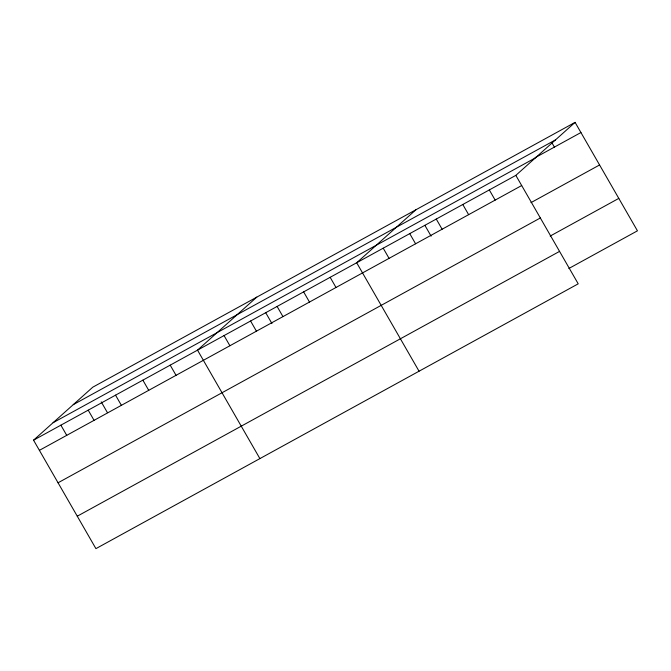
<?xml version="1.0" encoding="UTF-8"?>
<svg xmlns="http://www.w3.org/2000/svg" width="671" height="671" viewBox="0 0 671 671"><rect width="100%" height="100%" fill="white"/><g stroke="black" fill="none" stroke-linecap="round" stroke-linejoin="round"><path stroke-width="1.01" d="M575.081 122.365L515.84 175.366L578.209 283.825L95.919 548.635L33.55 440.176L92.791 387.175L575.081 122.365L637.45 230.824L568.849 268.492M256.767 297.136L197.526 350.145L259.895 458.603M415.928 209.755L356.687 262.755L419.056 371.214M73.24 404.663L555.538 139.853M535.198 157.643L580.935 132.531M53.101 422.688L535.391 157.878M33.55 440.176L515.84 175.366M39.396 450.35L521.694 185.531M530.979 202.634L599.58 164.965M58.05 482.785L540.34 217.974M550.195 236.058L618.796 198.39M77.266 516.2L559.555 251.39M551.965 142.864L554.405 147.1M489.318 189.935L495.164 200.101M462.789 204.496L468.635 214.661M436.267 219.056L442.114 229.23M424.886 225.33L431.101 236.142M409.738 233.625L415.584 243.791M383.216 248.186L389.063 258.36M330.157 277.316L336.012 287.49M303.636 291.885L309.482 302.051M277.106 306.446L282.952 316.62M265.724 312.711L271.94 323.523M250.585 321.015L256.431 331.18M224.055 335.575L229.901 345.75M170.199 365.15L176.045 375.315M142.873 380.155L148.719 390.321M115.538 395.16L121.384 405.326M101.229 401.854L107.444 412.665M88.211 410.166L94.057 420.331M60.876 425.171L66.731 435.345"/></g></svg>
